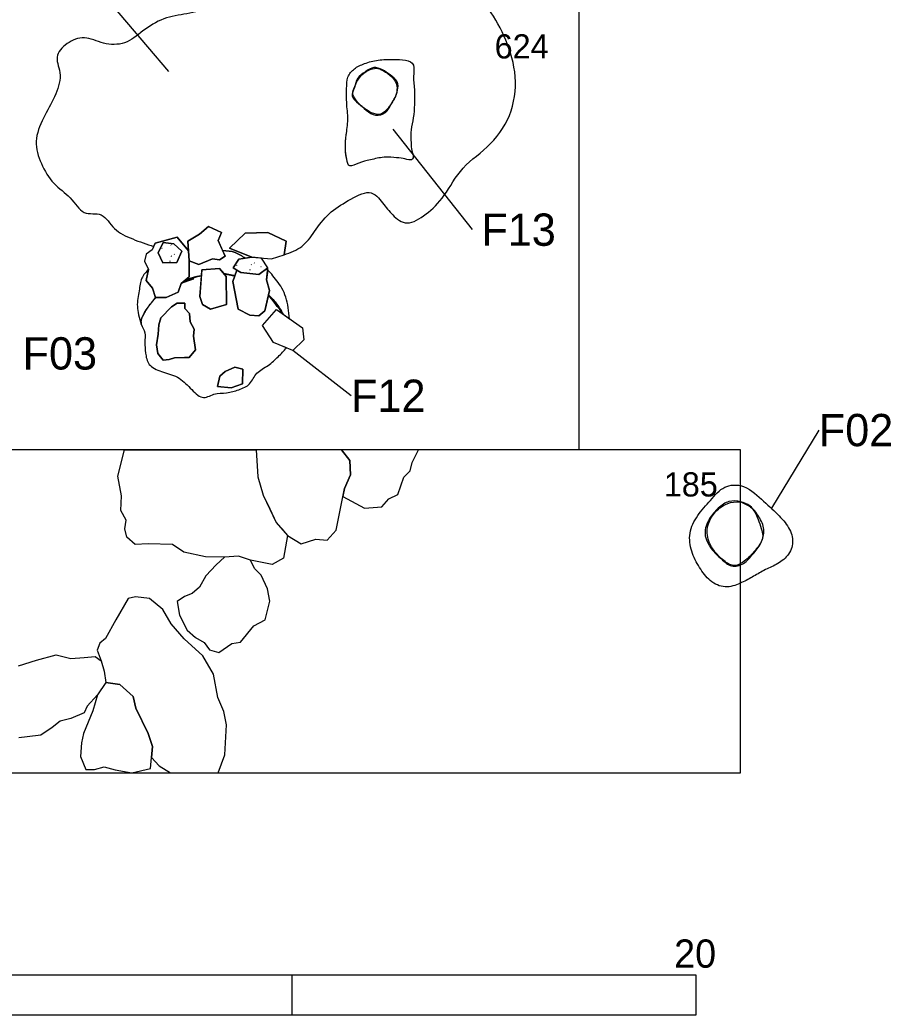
# Model space of a CAD drawing. Extents: x -204 to -1, y -285 to 3.
# Drawn here: x -168.93 to -158.13, y -282.5 to -270.17 of the extents above; entities that cross this region are included whole.
import ezdxf

# ---------------------------------------------------------------- set-up
doc = ezdxf.new("R2010")
doc.units = 0
for name, color, linetype in [('Feature Labels', 7, 'Continuous'), ('Mortar', 7, 'Continuous'), ('Postholes', 7, 'Continuous'), ('Postmolds', 7, 'Continuous'), ('Quadrat Boundaries', 7, 'Continuous'), ('Quadrat Labels', 7, 'Continuous'), ('Scale-North Arrow', 7, 'Continuous'), ('Stone', 7, 'Continuous'), ('Unnumbered unidentified Features', 7, 'Continuous')]:
    doc.layers.add(name, color=color, linetype=linetype)

msp = doc.modelspace()

# ---------------------------------------------------------------- linework, layer by layer
at = {"layer": 'Feature Labels'}
for p, q in [((-168.536, -269.103), (-167.085, -270.813)), ((-163.32, -272.772), (-164.303, -271.526)), ((-164.823, -274.83), (-165.543, -274.27)), ((-159.029, -275.255), (-159.617, -276.224))]:
    msp.add_line(p, q, dxfattribs=at)
at = {"layer": 'Mortar'}
for p, q in [((-167.056, -272.96), (-167.051, -272.963)), ((-167.168, -273.002), (-167.164, -273.007)), ((-167.054, -273.097), (-167.049, -273.099)), ((-167.016, -273.077), (-167.011, -273.08)), ((-167.064, -273.167), (-167.065, -273.16)), ((-166.237, -273.222), (-166.238, -273.214)), ((-166.062, -273.203), (-166.057, -273.206)), ((-166.024, -273.183), (-166.019, -273.186)), ((-165.941, -273.227), (-165.936, -273.23)), ((-166.072, -273.273), (-166.073, -273.266))]:
    msp.add_line(p, q, dxfattribs=at)
for points in [[(-166.982, -273.177), (-166.92, -273.039), (-167.02, -272.946), (-167.151, -272.933), (-167.213, -273.058), (-167.157, -273.183)], [(-165.966, -273.326), (-165.854, -273.245), (-165.932, -273.124), (-166.053, -273.114), (-166.215, -273.139), (-166.284, -273.245), (-166.19, -273.301)]]:
    msp.add_lwpolyline(points, close=True, dxfattribs=at)
at = {"layer": 'Postholes'}
for p, q in [((-166.29, -273.414), (-166.264, -273.344)), ((-166.264, -273.344), (-166.237, -273.273)), ((-165.663, -273.821), (-165.586, -273.876))]:
    msp.add_line(p, q, dxfattribs=at)
for points in [[(-166.416, -273.03), (-166.384, -273.102), (-166.452, -273.145), (-166.54, -273.133), (-166.708, -273.202), (-166.827, -273.158)], [(-166.827, -273.158), (-166.827, -273.358), (-166.926, -273.439)], [(-166.237, -273.273), (-166.284, -273.245), (-166.215, -273.139), (-166.134, -273.127)], [(-167.244, -273.613), (-167.282, -273.495), (-167.363, -273.401), (-167.332, -273.264)], [(-166.399, -273.317), (-166.371, -273.351), (-166.365, -273.701), (-166.565, -273.757), (-166.664, -273.701), (-166.696, -273.601), (-166.676, -273.345)], [(-166.676, -273.345), (-166.671, -273.27), (-166.452, -273.252), (-166.399, -273.317)], [(-165.856, -273.269), (-165.872, -273.395), (-165.835, -273.526), (-165.847, -273.582)], [(-166.926, -273.439), (-166.964, -273.545), (-167.113, -273.613), (-167.244, -273.613)], [(-165.847, -273.582), (-165.891, -273.776), (-165.966, -273.838), (-166.078, -273.832), (-166.222, -273.757), (-166.29, -273.414)], [(-166.882, -273.749), (-166.823, -273.812), (-166.818, -273.914), (-166.768, -274.003), (-166.776, -274.092), (-166.751, -274.262), (-166.827, -274.355), (-166.886, -274.355), (-167.009, -274.359), (-167.077, -274.38), (-167.153, -274.389), (-167.217, -274.308), (-167.234, -274.198), (-167.213, -274.067), (-167.204, -273.952), (-167.179, -273.863), (-167.047, -273.728), (-166.979, -273.681), (-166.882, -273.681), (-166.882, -273.749)], [(-165.622, -274.237), (-165.784, -274.169), (-165.92, -273.961), (-165.746, -273.761), (-165.663, -273.821)], [(-166.17, -274.682), (-166.31, -274.732), (-166.479, -274.715), (-166.45, -274.588), (-166.382, -274.529), (-166.263, -274.474), (-166.166, -274.499), (-166.17, -274.682)]]:
    msp.add_lwpolyline(points, dxfattribs=at)
for points, degree in [([(-164.039, -271.042), (-164.043, -270.978), (-164.06, -270.876), (-164.024, -270.715), (-164.145, -270.666), (-164.301, -270.663), (-164.49, -270.663), (-164.665, -270.712), (-164.787, -270.772), (-164.877, -270.876), (-164.878, -271.02), (-164.884, -271.195), (-164.853, -271.407), (-164.887, -271.609), (-164.9, -271.788), (-164.877, -271.898), (-164.857, -272.013), (-164.727, -271.941), (-164.591, -271.907), (-164.412, -271.867), (-164.249, -271.88), (-164.156, -271.894), (-164.059, -271.922), (-164.047, -271.847), (-164.082, -271.779), (-164.079, -271.666), (-164.089, -271.537), (-164.047, -271.39), (-164.038, -271.222), (-164.035, -271.103), (-164.039, -271.042)], 3), ([(-164.277, -271.133), (-164.289, -271.157), (-164.334, -271.221), (-164.382, -271.332), (-164.524, -271.374), (-164.639, -271.294), (-164.728, -271.209), (-164.838, -271.121), (-164.774, -271.012), (-164.761, -270.891), (-164.643, -270.813), (-164.544, -270.746), (-164.432, -270.787), (-164.341, -270.85), (-164.233, -270.934), (-164.243, -271.05), (-164.264, -271.109), (-164.277, -271.133)], 3), ([(-166.134, -273.127), (-166.171, -273.101), (-166.256, -273.042), (-166.359, -273.034), (-166.416, -273.03)], 3), ([(-167.332, -273.264), (-167.362, -273.295), (-167.431, -273.366), (-167.444, -273.526), (-167.489, -273.72), (-167.447, -273.86), (-167.422, -273.944)], 3), ([(-166.676, -273.345), (-166.767, -273.362), (-166.926, -273.439), (-166.676, -273.345), (-166.926, -273.439)], 3), ([(-166.926, -273.439), (-166.875, -273.408), (-166.796, -273.362), (-166.707, -273.349), (-166.676, -273.345)], 3), ([(-166.72, -273.352), (-166.736, -273.355), (-166.752, -273.358), (-166.767, -273.362)], 2), ([(-166.676, -273.345), (-166.691, -273.347), (-166.706, -273.349), (-166.72, -273.352)], 2), ([(-166.264, -273.344), (-166.399, -273.317), (-166.264, -273.344), (-166.399, -273.317)], 3), ([(-166.399, -273.317), (-166.354, -273.326), (-166.309, -273.335), (-166.264, -273.344)], 2), ([(-166.264, -273.344), (-166.309, -273.335), (-166.354, -273.326), (-166.399, -273.317)], 2), ([(-165.586, -273.876), (-165.596, -273.785), (-165.616, -273.595), (-165.74, -273.397), (-165.832, -273.296), (-165.856, -273.269)], 3), ([(-166.767, -273.362), (-166.823, -273.378), (-166.875, -273.408), (-166.926, -273.439)], 2), ([(-165.663, -273.821), (-165.769, -273.661), (-165.847, -273.582), (-165.663, -273.821), (-165.847, -273.582)], 3), ([(-165.847, -273.582), (-165.82, -273.607), (-165.746, -273.677), (-165.696, -273.765), (-165.663, -273.821)], 3), ([(-165.786, -273.641), (-165.806, -273.621), (-165.826, -273.601), (-165.847, -273.582)], 2), ([(-167.422, -273.944), (-167.423, -273.939), (-167.431, -273.896), (-167.371, -273.768), (-167.294, -273.675), (-167.244, -273.613)], 3), ([(-167.244, -273.613), (-167.294, -273.675), (-167.344, -273.736), (-167.387, -273.81)], 2), ([(-165.663, -273.821), (-165.696, -273.765), (-165.732, -273.701), (-165.78, -273.648), (-165.786, -273.641)], 3), ([(-167.387, -273.81), (-167.409, -273.849), (-167.429, -273.891), (-167.424, -273.931)], 2), ([(-167.424, -273.931), (-167.424, -273.935), (-167.423, -273.939), (-167.422, -273.944)], 2), ([(-167.422, -273.944), (-167.413, -273.98), (-167.363, -274.045), (-167.384, -274.169), (-167.369, -274.296), (-167.348, -274.453), (-167.177, -274.538), (-166.965, -274.582), (-166.816, -274.733), (-166.666, -274.891), (-166.526, -274.795), (-166.362, -274.801), (-166.215, -274.759), (-166.064, -274.696), (-166.006, -274.539), (-165.845, -274.46), (-165.724, -274.345), (-165.655, -274.272), (-165.622, -274.237)], 3), ([(-160, -275.943), (-160.046, -275.932), (-160.207, -275.929), (-160.371, -276.129), (-160.54, -276.308), (-160.646, -276.53), (-160.617, -276.763), (-160.509, -276.961), (-160.387, -277.134), (-160.187, -277.224), (-159.999, -277.156), (-159.855, -277.079), (-159.71, -276.989), (-159.555, -276.927), (-159.404, -276.821), (-159.332, -276.645), (-159.389, -276.461), (-159.534, -276.297), (-159.734, -276.119), (-159.892, -275.969), (-160, -275.943)], 3), ([(-160, -276.143), (-159.955, -276.154), (-159.876, -276.182), (-159.768, -276.327), (-159.69, -276.483), (-159.736, -276.666), (-159.844, -276.788), (-159.953, -276.923), (-160.118, -276.963), (-160.233, -276.853), (-160.367, -276.738), (-160.467, -276.54), (-160.392, -276.346), (-160.277, -276.217), (-160.145, -276.122), (-160.044, -276.133), (-160, -276.143)], 3)]:
    msp.add_open_spline(points, degree=degree, dxfattribs=at)
at = {"layer": 'Postmolds'}
for points in [[(-164.277, -271.133), (-164.249, -271.056), (-164.249, -270.951), (-164.34, -270.853), (-164.452, -270.783), (-164.529, -270.762), (-164.641, -270.811), (-164.739, -270.895), (-164.795, -271.042), (-164.815, -271.098), (-164.739, -271.203), (-164.634, -271.294), (-164.508, -271.357), (-164.41, -271.329), (-164.319, -271.203), (-164.277, -271.133), (-164.277, -271.133), (-164.277, -271.133)], [(-160, -276.143), (-160.13, -276.138), (-160.272, -276.22), (-160.378, -276.344), (-160.436, -276.532), (-160.354, -276.733), (-160.219, -276.868), (-160.101, -276.945), (-160, -276.927), (-159.836, -276.78), (-159.73, -276.627), (-159.712, -276.556), (-159.806, -276.279), (-159.877, -276.197), (-160, -276.143), (-160, -276.143), (-160, -276.143)]]:
    msp.add_open_spline(points, degree=3, dxfattribs=at)
at = {"layer": 'Quadrat Boundaries'}
for p, q in [((-162, -270), (-162, -275.5)), ((-162, -275.5), (-170, -275.5)), ((-160, -275.5), (-162, -275.5)), ((-160, -279.5), (-160, -275.5)), ((-170, -279.5), (-160, -279.5))]:
    msp.add_line(p, q, dxfattribs=at)
at = {"layer": 'Scale-North Arrow'}
for points in [[(-180.552, -282.003), (-160.552, -282.003), (-160.552, -282.503), (-180.552, -282.503)], [(-165.552, -282.003), (-160.552, -282.003), (-160.552, -282.503), (-165.552, -282.503)]]:
    msp.add_lwpolyline(points, close=True, dxfattribs=at)
at = {"layer": 'Stone'}
for p, q in [((-166.836, -273.036), (-166.976, -272.865)), ((-166.827, -273.158), (-166.836, -273.036)), ((-166.237, -273.273), (-166.29, -273.414)), ((-167.059, -279.5), (-166.469, -279.5))]:
    msp.add_line(p, q, dxfattribs=at)
for points in [[(-166.427, -272.809), (-166.59, -272.734), (-166.702, -272.827), (-166.845, -272.915), (-166.827, -273.158), (-166.708, -273.202), (-166.54, -273.133), (-166.452, -273.145), (-166.384, -273.102), (-166.471, -272.908)], [(-165.654, -273.083), (-165.629, -272.915), (-165.854, -272.809), (-166.134, -272.815), (-166.328, -273.002), (-166.053, -273.114), (-165.81, -273.133)], [(-166.452, -273.252), (-166.671, -273.27), (-166.696, -273.601), (-166.664, -273.701), (-166.565, -273.757), (-166.365, -273.701), (-166.371, -273.351)], [(-166.882, -273.681), (-166.979, -273.681), (-167.047, -273.728), (-167.179, -273.863), (-167.204, -273.952), (-167.213, -274.067), (-167.234, -274.198), (-167.217, -274.308), (-167.153, -274.389), (-167.077, -274.38), (-167.009, -274.359), (-166.886, -274.355), (-166.827, -274.355), (-166.751, -274.262), (-166.776, -274.092), (-166.768, -274.003), (-166.818, -273.914), (-166.823, -273.812), (-166.882, -273.749)], [(-165.407, -274.135), (-165.543, -274.27), (-165.784, -274.169), (-165.92, -273.961), (-165.746, -273.761), (-165.426, -273.99)], [(-166.166, -274.499), (-166.263, -274.474), (-166.382, -274.529), (-166.45, -274.588), (-166.479, -274.715), (-166.31, -274.732), (-166.17, -274.682)], [(-166.071, -276.867), (-166.219, -276.816), (-166.392, -276.829), (-166.625, -276.825), (-166.896, -276.767), (-167.036, -276.671), (-167.337, -276.664), (-167.499, -276.671), (-167.602, -276.583), (-167.624, -276.48), (-167.609, -276.37), (-167.675, -276.252), (-167.668, -276.068), (-167.712, -275.826), (-167.631, -275.5), (-166, -275.5), (-165.978, -275.833), (-165.912, -276.061), (-165.75, -276.399), (-165.611, -276.561), (-165.662, -276.84), (-165.802, -276.921)], [(-166, -275.5), (-165.978, -275.833), (-165.912, -276.061), (-165.831, -276.23), (-165.75, -276.399), (-165.68, -276.48), (-165.611, -276.561), (-165.442, -276.664), (-165.258, -276.605), (-165.118, -276.62), (-165.008, -276.495), (-164.905, -275.98), (-164.832, -275.811), (-164.839, -275.634), (-164.942, -275.5)], [(-164.942, -275.5), (-164.839, -275.634), (-164.832, -275.811), (-164.905, -275.98), (-164.924, -276.076), (-164.655, -276.223), (-164.442, -276.208), (-164.354, -276.105), (-164.244, -276.053), (-164.17, -275.84), (-164.09, -275.759), (-164.068, -275.657), (-163.987, -275.5)], [(-166.071, -276.867), (-166.219, -276.816), (-166.392, -276.829), (-166.495, -276.925), (-166.623, -277.06), (-166.7, -277.201), (-166.79, -277.278), (-166.886, -277.316), (-166.976, -277.38), (-166.95, -277.547), (-166.854, -277.733), (-166.751, -277.823), (-166.642, -277.887), (-166.578, -277.977), (-166.463, -278.009), (-166.302, -277.9), (-166.193, -277.881), (-166.027, -277.682), (-165.886, -277.605), (-165.828, -277.374), (-165.86, -277.22), (-165.937, -277.053), (-166.02, -276.97)], [(-167.54, -279.5), (-167.309, -279.446), (-167.283, -279.177), (-167.335, -279.016), (-167.488, -278.702), (-167.521, -278.554), (-167.687, -278.407), (-167.86, -278.381), (-167.963, -278.535), (-168.021, -278.734), (-168.136, -279.016), (-168.162, -279.132), (-168.175, -279.298), (-168.11, -279.459), (-168.001, -279.459), (-167.88, -279.427), (-167.745, -279.465)]]:
    msp.add_lwpolyline(points, close=True, dxfattribs=at)
for points in [[(-166.976, -272.865), (-167.251, -272.94), (-167.288, -273.021), (-167.363, -273.077), (-167.382, -273.164), (-167.332, -273.264), (-167.363, -273.401), (-167.282, -273.495), (-167.244, -273.613), (-167.113, -273.613), (-166.964, -273.545), (-166.926, -273.439), (-166.827, -273.358), (-166.827, -273.158)], [(-167.157, -273.183), (-167.213, -273.058), (-167.151, -272.933), (-167.02, -272.946), (-166.92, -273.039), (-166.982, -273.177), (-167.157, -273.183)], [(-166.29, -273.414), (-166.222, -273.757), (-166.078, -273.832), (-165.966, -273.838), (-165.891, -273.776), (-165.835, -273.526), (-165.872, -273.395), (-165.854, -273.245)], [(-165.854, -273.245), (-165.966, -273.326), (-166.19, -273.301), (-166.237, -273.273)], [(-166.469, -279.5), (-166.386, -279.279), (-166.366, -278.907), (-166.398, -278.74), (-166.475, -278.567), (-166.527, -278.279), (-166.661, -278.054), (-166.892, -277.842), (-167.052, -277.656), (-167.155, -277.477), (-167.322, -277.342), (-167.495, -277.323), (-167.585, -277.342), (-167.739, -277.605), (-167.867, -277.836), (-167.937, -277.894), (-167.969, -277.983), (-167.918, -278.112)], [(-168.944, -278.176), (-168.72, -278.105), (-168.476, -278.041), (-168.296, -278.086), (-168.13, -278.073), (-167.995, -278.06), (-167.918, -278.112), (-167.88, -278.24), (-167.86, -278.381), (-167.963, -278.535), (-168.091, -278.676), (-168.13, -278.76), (-168.296, -278.83), (-168.425, -278.862), (-168.527, -278.939), (-168.668, -279.035), (-168.835, -279.055), (-168.938, -279.068)], [(-167.918, -278.112), (-167.88, -278.24), (-167.86, -278.381)], [(-167.86, -278.381), (-167.687, -278.407), (-167.521, -278.554), (-167.488, -278.702), (-167.335, -279.016), (-167.283, -279.177), (-167.296, -279.311)], [(-167.296, -279.311), (-167.2, -279.414), (-167.059, -279.5)]]:
    msp.add_lwpolyline(points, dxfattribs=at)
at = {"layer": 'Unnumbered unidentified Features'}
for p, q in [((-166.976, -272.865), (-166.836, -273.036)), ((-166.134, -273.127), (-166.053, -273.114))]:
    msp.add_line(p, q, dxfattribs=at)
for points in [[(-166.836, -273.036), (-166.845, -272.915), (-166.702, -272.827), (-166.59, -272.734), (-166.427, -272.809), (-166.471, -272.908), (-166.416, -273.03)], [(-166.053, -273.114), (-166.328, -273.002), (-166.134, -272.815), (-165.854, -272.809), (-165.629, -272.915), (-165.654, -273.083)], [(-167.269, -272.98), (-167.251, -272.94), (-166.976, -272.865)]]:
    msp.add_lwpolyline(points, dxfattribs=at)
for points in [[(-165.654, -273.083), (-165.571, -273.054), (-165.418, -272.999), (-165.281, -272.801), (-165.105, -272.559), (-164.867, -272.415), (-164.575, -272.253), (-164.427, -272.449), (-164.319, -272.588), (-164.136, -272.739), (-163.892, -272.587), (-163.664, -272.376), (-163.466, -271.985), (-163.076, -271.735), (-162.801, -271.312), (-162.765, -270.81), (-162.919, -270.359), (-163.137, -269.984), (-163.43, -269.688), (-163.583, -269.406), (-163.693, -269.23), (-163.719, -269.192)], [(-166.205, -269.342), (-166.253, -269.41), (-166.356, -269.556), (-166.394, -269.81), (-166.558, -270.035), (-166.857, -270.103), (-167.15, -270.139), (-167.41, -270.307), (-167.615, -270.487), (-167.898, -270.48), (-168.128, -270.359), (-168.351, -270.454), (-168.511, -270.629), (-168.393, -270.847), (-168.487, -271.129), (-168.64, -271.383), (-168.758, -271.68), (-168.67, -271.956), (-168.518, -272.215), (-168.288, -272.361), (-168.149, -272.612), (-167.896, -272.537), (-167.772, -272.781), (-167.535, -272.89), (-167.35, -272.953), (-167.269, -272.98)], [(-164.892, -271.801), (-164.892, -271.8), (-164.897, -271.743), (-164.887, -271.609), (-164.853, -271.407), (-164.884, -271.195), (-164.878, -271.02), (-164.877, -270.876), (-164.787, -270.772), (-164.665, -270.712), (-164.49, -270.663), (-164.301, -270.663), (-164.145, -270.666), (-164.024, -270.715), (-164.06, -270.876), (-164.043, -270.978), (-164.039, -271.042)], [(-164.039, -271.042), (-164.035, -271.103), (-164.038, -271.222), (-164.047, -271.39), (-164.089, -271.537), (-164.079, -271.666), (-164.082, -271.779), (-164.047, -271.847), (-164.059, -271.922), (-164.156, -271.894), (-164.249, -271.88), (-164.412, -271.867), (-164.591, -271.907), (-164.727, -271.941), (-164.857, -272.013), (-164.877, -271.899), (-164.889, -271.842), (-164.892, -271.801)], [(-166.416, -273.03), (-166.359, -273.034), (-166.256, -273.042), (-166.171, -273.101), (-166.134, -273.127)]]:
    msp.add_open_spline(points, degree=3, dxfattribs=at)

# ---------------------------------------------------------------- texts
at = {"layer": 'Feature Labels'}
for s, p in [('F13', (-163.209, -272.972)), ('F03', (-168.892, -274.505)), ('F12', (-164.823, -275.03)), ('F02', (-159.029, -275.455))]:
    msp.add_text(s, height=0.4, dxfattribs=at).set_placement(p)
at = {"layer": 'Quadrat Labels'}
for s, p in [('624', (-163.045, -270.651)), ('185', (-160.95, -276.078))]:
    msp.add_text(s, height=0.3, dxfattribs=at).set_placement(p)
at = {"layer": 'Scale-North Arrow'}
msp.add_text('20', height=0.35, dxfattribs=at).set_placement((-160.822, -281.916))

doc.saveas('drawing.dxf')
